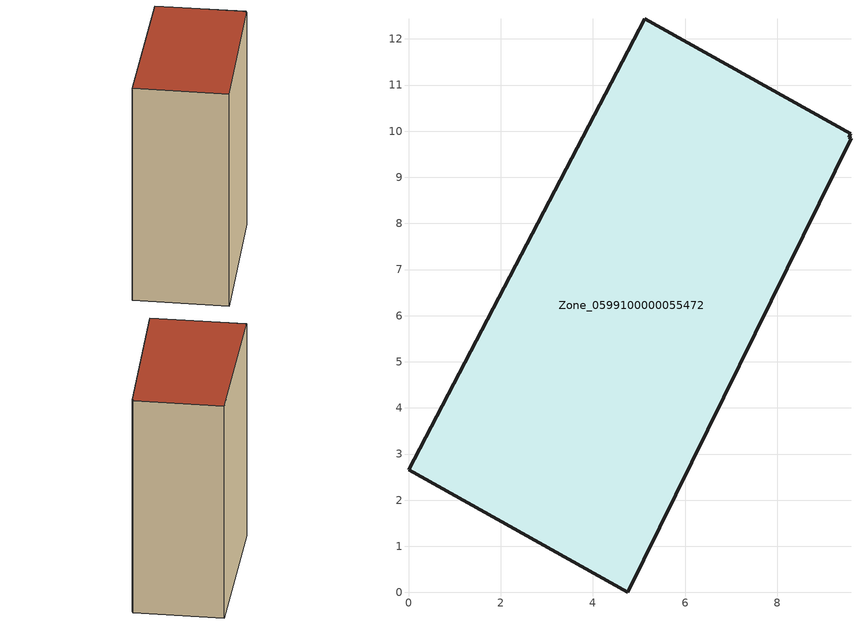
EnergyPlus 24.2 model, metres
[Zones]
Zone_0599100000055472
 floor ground (C_G): 9.59,9.85 4.75,0 0,2.66 5.12,12.44 9.58,9.95 9.55,9.87 z0
 wall outside (C_F): 0,2.66 4.75,0 9.59,9.85 9.55,9.87 9.58,9.95 5.12,12.44 0,2.66 z0:12.93
 roof outside (C_R): 4.75,0 9.59,9.85 9.55,9.87 9.58,9.95 5.12,12.44 0,2.66 z12.93
[BUILDING]
Pand.0599100000055472: North Axis=0; Terrain=City; Loads Convergence Tolerance Value=0.04; Temperature Convergence Tolerance Value=0.4; Solar Distribution=FullExterior; Maximum Number of Warmup Days=25; Minimum Number of Warmup Days=1
[Site:Location]
Rotterdam.The.Hague.AP_ZH_NLD Design_Conditions: Latitude=51.96; Longitude=4.45; Time Zone=1; Elevation=-4.5
[SITE:GROUNDTEMPERATURE:BUILDINGSURFACE]
18, 18, 18, 18, 18, 18, 18, 18, 18, 18, 18, 18
[MATERIAL] Thermal Absorptance=0.9; Solar Absorptance=0.7; Visible Absorptance=0.7
Name | Roughness | Thickness | Conductivity | Density | Specific Heat
G.TI.1946 | MediumSmooth | 0.15 | 1 | 540 | 1210
F.TI.1946 | Rough | 0.3 | 0.857143 | 1920 | 840
R.TI.1946 | MediumRough | 0.2 | 0.1 | 1500 | 1000
[CONSTRUCTION]
C_G: G.TI.1946
C_F: F.TI.1946
C_R: R.TI.1946
[ZONE]
Zone_0599100000055472: Type=1; Multiplier=1; Ceiling Height=Autocalculate; Volume=Autocalculate; Floor Area=autocalculate; Part of Total Floor Area=Yes
[ZONEINFILTRATION:DESIGNFLOWRATE]
Infil_Zone_0599100000055472: Zone or ZoneList or Space or SpaceList=Zone_0599100000055472; Schedule=AlwaysOn; Design Flow Rate Calculation Method=Flow/Area; Flow Rate per Floor Area=0.003; Constant Term Coefficient=1; Temperature Term Coefficient=0; Velocity Term Coefficient=0; Velocity Squared Term Coefficient=0
[HVACTEMPLATE:ZONE:IDEALLOADSAIRSYSTEM]
Zone_0599100000055472: Maximum Heating Supply Air Temperature=50; Minimum Cooling Supply Air Temperature=13; Maximum Heating Supply Air Humidity Ratio=0.0156; Minimum Cooling Supply Air Humidity Ratio=0.0077; Heating Limit=NoLimit; Cooling Limit=NoLimit; Dehumidification Control Type=ConstantSensibleHeatRatio; Cooling Sensible Heat Ratio=0.7; Dehumidification Setpoint=60; Humidification Control Type=None; Humidification Setpoint=30; Outdoor Air Method=None; Outdoor Air Flow Rate per Person=0.00944; Outdoor Air Flow Rate per Zone Floor Area=0; Outdoor Air Flow Rate per Zone=0; Demand Controlled Ventilation Type=None; Outdoor Air Economizer Type=NoEconomizer; Heat Recovery Type=None; Sensible Heat Recovery Effectiveness=0.7; Latent Heat Recovery Effectiveness=0.65
[ZONECONTROL:THERMOSTAT]
ThermostatControl_Zone_0599100000055472: Zone or ZoneList=Zone_0599100000055472; Control Type Schedule=DualSetpointControlType; Control 1=Thermostat_Zone_0599100000055472; Temperature Difference Between Cutout And Setpoint=0
[THERMOSTATSETPOINT:DUALSETPOINT]
Thermostat_Zone_0599100000055472: Heating Setpoint Temperature Schedule=HeatingSetpoint_Zone_0599100000055472; Cooling Setpoint Temperature Schedule=CoolingSetpoint_Zone_0599100000055472
[SCHEDULE:COMPACT]
HeatingSetpoint_Zone_0599100000055472: Through: 12/31, For: AllDays, Until: 24:00, 21
CoolingSetpoint_Zone_0599100000055472: Through: 12/31, For: AllDays, Until: 24:00, 24
DualSetpointControlType: Through: 12/31, For: AllDays, Until: 24:00, 4
AlwaysOn: Through: 12/31, For: AllDays, Until: 24:00, 1
